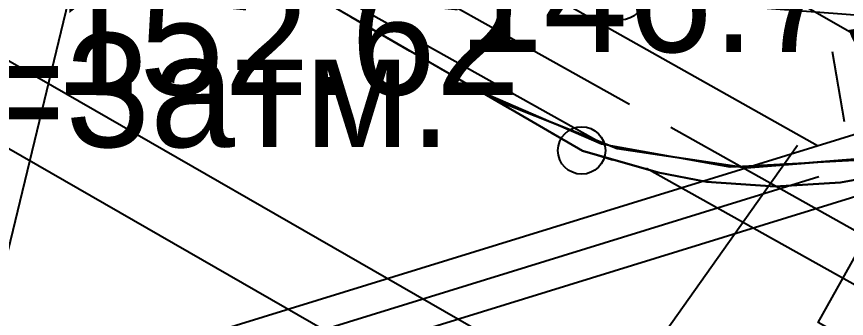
# Model space of a CAD drawing. Header units: metres. Extents: x -2743 to 126, y 13385 to 13916.
# Drawn here: x -1918.72 to -1909.98, y 13671.37 to 13674.55 of the extents above; entities that cross this region are included whole.
import ezdxf

# ---------------------------------------------------------------- set-up
doc = ezdxf.new("R2010")
doc.units = ezdxf.units.M
for name, color, linetype in [('link-улица Берзарина_Покрытия — Новые$0$ДВ_ПП_Тип2_Р_покрытия_ПЧ_Местные', 7, 'Continuous'), ('link-улица Берзарина_Покрытия — Новые$0$ДВ_ПП_Тип4_У_ПЧ за счет АБ_ТР', 7, 'Continuous'), ('link-улица Берзарина_Покрытия — Новые$0$ДВ_ПП_Тип5_Р ТР', 7, 'Continuous'), ('link_улица Берзарина_борта$0$ДВ_ГП_П_Борт_БР100.30.15', 7, 'Continuous'), ('output[1-12]_3_ДЖКХ-24_03233kl$0$Красные линии', 7, 'Continuous'), ('output[1-12]_3_ДЖКХ-24_03233tp$0$Горизонтали', 7, 'Continuous'), ('output[1-12]_3_ДЖКХ-24_03233tp$0$Граница улицы', 7, 'Continuous'), ('output[1-12]_3_ДЖКХ-24_03233tp$0$Светофоры', 7, 'Continuous'), ('output[1-12]_3_ДЖКХ-24_03233up$0$Водопровод', 7, 'Continuous'), ('output[1-12]_3_ДЖКХ-24_03233up$0$Газопровод', 7, 'Continuous'), ('output[1-12]_3_ДЖКХ-24_03233up$0$Кабель связи', 7, 'Continuous'), ('output[1-12]_3_ДЖКХ-24_03233up$0$Кабель электрический', 7, 'Continuous'), ('output[1-12]_3_ДЖКХ-24_03233up$0$Канализация самотёчная', 7, 'Continuous'), ('output[19-22]_3_ДЖКХ-25_01840up$0$Кабели', 7, 'Continuous')]:
    doc.layers.add(name, color=color, linetype=linetype)

msp = doc.modelspace()

# ---------------------------------------------------------------- linework, layer by layer
at = {"layer": 'link-улица Берзарина_Покрытия — Новые$0$ДВ_ПП_Тип2_Р_покрытия_ПЧ_Местные'}
msp.add_lwpolyline([(-1917.8435, 13676.0806), (-1920.436, 13665.3515), (-1930.526, 13671.287), (-1936.8546, 13674.9337), (-1931.2297, 13683.8311), (-1922.246, 13678.6296), (-1920.8844, 13677.8413), (-1917.8435, 13676.0806)], close=True, dxfattribs=at)
msp.add_lwpolyline([(-1909.2184, 13672.9522), (-1910.0378, 13672.8017), (-1910.7255, 13672.7602), (-1911.4493, 13672.8088), (-1911.9568, 13672.9062), (-1912.7535, 13673.1365), (-1913.6854, 13673.676), (-1913.7229, 13673.6965), (-1913.7603, 13673.7172), (-1913.7975, 13673.7382), (-1913.8346, 13673.7595), (-1917.4207, 13675.8358), (-1917.8435, 13676.0806), (-1920.436, 13665.3515)], dxfattribs=at)
at = {"layer": 'link-улица Берзарина_Покрытия — Новые$0$ДВ_ПП_Тип4_У_ПЧ за счет АБ_ТР'}
msp.add_lwpolyline([(-1909.6664, 13673.0655), (-1911.0354, 13672.9556), (-1912.3935, 13673.1597), (-1913.6854, 13673.676), (-1912.7535, 13673.1365), (-1911.9568, 13672.9062), (-1911.4493, 13672.8088), (-1910.7255, 13672.7602), (-1910.0378, 13672.8017), (-1909.2184, 13672.9522)], dxfattribs=at)
at = {"layer": 'link-улица Берзарина_Покрытия — Новые$0$ДВ_ПП_Тип5_Р ТР'}
msp.add_lwpolyline([(-1909.7449, 13674.5552), (-1910.9949, 13674.6498), (-1911.6146, 13674.834), (-1912.1702, 13674.9992), (-1916.2489, 13677.376), (-1917.3723, 13678.0307), (-1917.843, 13676.0827), (-1913.6854, 13673.676), (-1912.3904, 13673.1589), (-1911.0291, 13672.9553), (-1909.6571, 13673.0673)], dxfattribs=at)
at = {"layer": 'link_улица Берзарина_борта$0$ДВ_ГП_П_Борт_БР100.30.15'}
msp.add_lwpolyline([(-1908.484, 13673.4289), (-1909.823, 13673.0367), (-1911.1982, 13672.9634), (-1912.554, 13673.2055), (-1913.8346, 13673.7595), (-1917.4207, 13675.8358), (-1920.8844, 13677.8413), (-1922.246, 13678.6296), (-1972.9879, 13708.0513)], dxfattribs=at)
at = {"layer": 'output[1-12]_3_ДЖКХ-24_03233kl$0$Красные линии'}
msp.add_lwpolyline([(-1909.6399, 13674.5101), (-1910.5082, 13675.0062), (-1910.6322, 13674.7892), (-1909.764, 13674.2931), (-1909.6399, 13674.5101)], close=True, dxfattribs=at)
at = {"layer": 'output[1-12]_3_ДЖКХ-24_03233tp$0$Горизонтали'}
msp.add_circle((-1912.7646, 13673.14), 0.25, dxfattribs=at)
at = {"layer": 'output[1-12]_3_ДЖКХ-24_03233tp$0$Граница улицы'}
for points in [[(-1914.5726, 13674.1868), (-1915.1918, 13674.5454)], [(-1913.5206, 13673.5777), (-1914.1399, 13673.9363)], [(-1912.4386, 13673.0368), (-1912.7646, 13673.14), (-1913.0879, 13673.3272)], [(-1911.2509, 13672.7955), (-1911.4493, 13672.8088), (-1911.9568, 13672.9062)], [(-1910.0378, 13672.8017), (-1910.7255, 13672.7602), (-1910.752, 13672.762)]]:
    msp.add_lwpolyline(points, dxfattribs=at)
at = {"layer": 'output[1-12]_3_ДЖКХ-24_03233tp$0$Светофоры'}
msp.add_circle((-1912.352, 13674.766), 0.25, dxfattribs=at)
at = {"layer": 'output[1-12]_3_ДЖКХ-24_03233up$0$Водопровод'}
for points in [[(-1936.0566, 13684.0094), (-1913.6237, 13671.1086)], [(-1936.4516, 13683.3136), (-1914.0148, 13670.4107)]]:
    msp.add_lwpolyline(points, dxfattribs=at)
at = {"layer": 'output[1-12]_3_ДЖКХ-24_03233up$0$Кабель связи'}
for points in [[(-1909.9949, 13673.4398), (-1910.1214, 13674.1786)], [(-1909.7482, 13671.0335), (-1910.2718, 13671.3265), (-1908.8118, 13673.9365), (-1908.2882, 13673.6435), (-1909.7482, 13671.0335)], [(-1913.3912, 13669.0997), (-1910.4914, 13673.197)]]:
    msp.add_lwpolyline(points, dxfattribs=at)
at = {"layer": 'output[1-12]_3_ДЖКХ-24_03233up$0$Кабель электрический'}
for points in [[(-1915.6266, 13675.5123), (-1912.2614, 13673.6281)], [(-1915.8786, 13675.0804), (-1912.5187, 13673.1991)], [(-1913.4254, 13674.9665), (-1910.2802, 13673.1932)], [(-1911.8252, 13673.3838), (-1908.46, 13671.4996)], [(-1912.0824, 13672.9548), (-1908.7224, 13671.0735)]]:
    msp.add_lwpolyline(points, dxfattribs=at)
at = {"layer": 'output[1-12]_3_ДЖКХ-24_03233up$0$Канализация самотёчная'}
for points in [[(-1900.6951, 13676.1525), (-1900.5091, 13675.5506), (-1918.3999, 13670.0224), (-1918.5859, 13670.6243), (-1900.6951, 13676.1525)], [(-1918.4929, 13670.3233), (-1910.264, 13672.866)]]:
    msp.add_lwpolyline(points, dxfattribs=at)

# ---------------------------------------------------------------- texts
at = {"layer": 'output[1-12]_3_ДЖКХ-24_03233tp$0$Горизонтали'}
msp.add_text('152.62', height=1.2, dxfattribs=at).set_placement((-1918.3166, 13673.7258))
at = {"layer": 'output[1-12]_3_ДЖКХ-24_03233up$0$Газопровод'}
msp.add_text('d=325ср.д.ст.Р=3атм.', height=1.2, dxfattribs=at).set_placement((-1930.222, 13673.176))
at = {"layer": 'output[19-22]_3_ДЖКХ-25_01840up$0$Кабели'}
msp.add_text('146.79о.тр.', height=1.2, dxfattribs=at).set_placement((-1914.0622, 13674.1768))

doc.saveas('drawing.dxf')
